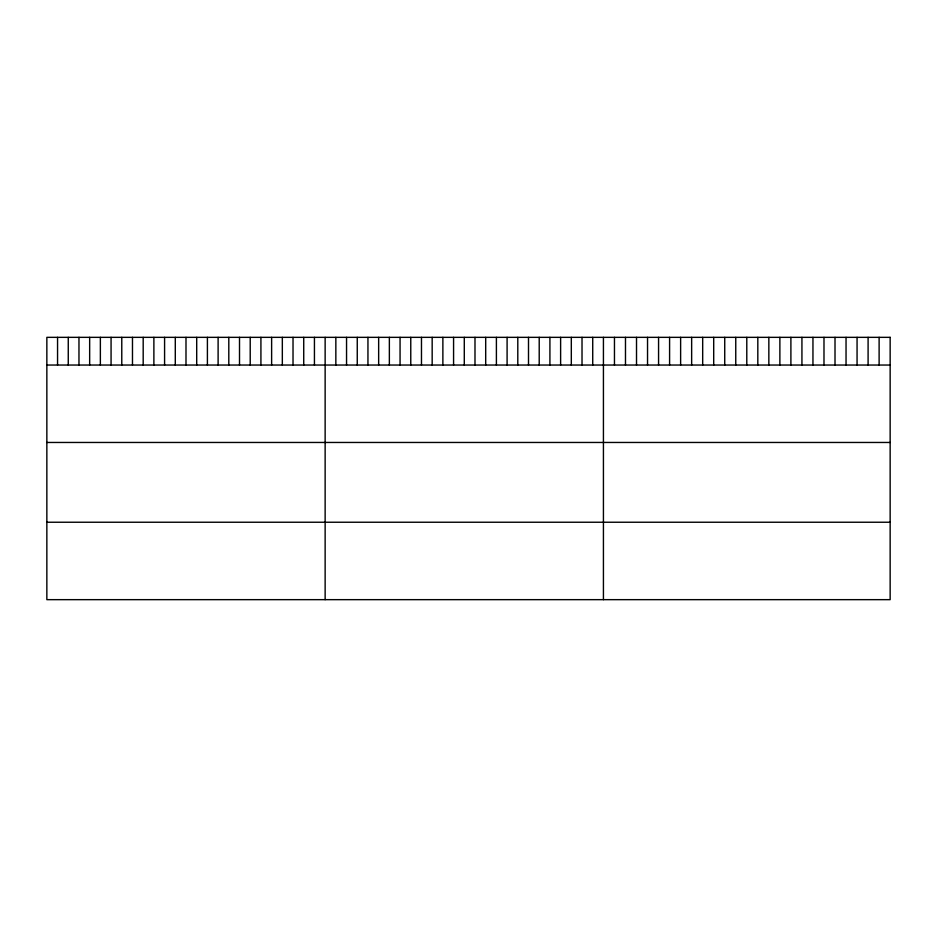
<?xml version="1.0" encoding="UTF-8"?>
<svg xmlns="http://www.w3.org/2000/svg" width="937" height="937" viewBox="0 0 937 937"><rect width="100%" height="100%" fill="white"/><g stroke="black" fill="none" stroke-linecap="round" stroke-linejoin="round"><path stroke-width="1.41" d="M46.85 365.043L890.15 365.043M46.85 442.463L890.15 442.463M46.85 522.237L890.15 522.237M879.117 337.343L879.117 365.043M868.095 337.343L868.095 365.043M857.062 337.343L857.062 365.043M846.041 337.343L846.041 365.043M835.008 337.343L835.008 365.043M823.986 337.343L823.986 365.043M812.953 337.343L812.953 365.043M801.931 337.343L801.931 365.043M790.898 337.343L790.898 365.043M779.877 337.343L779.877 365.043M768.844 337.343L768.844 365.043M757.822 337.343L757.822 365.043M746.789 337.343L746.789 365.043M735.756 337.343L735.756 365.043M724.734 337.343L724.734 365.043M713.701 337.343L713.701 365.043M702.68 337.343L702.68 365.043M691.647 337.343L691.647 365.043M680.625 337.343L680.625 365.043M669.592 337.343L669.592 365.043M658.57 337.343L658.57 365.043M647.537 337.343L647.537 365.043M636.516 337.343L636.516 365.043M625.483 337.343L625.483 365.043M614.461 337.343L614.461 365.043M603.428 337.343L603.428 599.657M592.723 337.343L592.723 365.043M582.018 337.343L582.018 365.043M571.312 337.343L571.312 365.043M560.619 337.343L560.619 365.043M549.914 337.343L549.914 365.043M539.208 337.343L539.208 365.043M528.503 337.343L528.503 365.043M517.798 337.343L517.798 365.043M507.093 337.343L507.093 365.043M496.399 337.343L496.399 365.043M485.694 337.343L485.694 365.043M474.989 337.343L474.989 365.043M464.283 337.343L464.283 365.043M453.578 337.343L453.578 365.043M442.873 337.343L442.873 365.043M432.168 337.343L432.168 365.043M421.474 337.343L421.474 365.043M410.769 337.343L410.769 365.043M400.064 337.343L400.064 365.043M389.359 337.343L389.359 365.043M378.653 337.343L378.653 365.043M367.948 337.343L367.948 365.043M357.255 337.343L357.255 365.043M346.549 337.343L346.549 365.043M335.844 337.343L335.844 365.043M325.139 337.343L325.139 599.657M314.434 337.343L314.434 365.043M303.729 337.343L303.729 365.043M293.023 337.343L293.023 365.043M282.33 337.343L282.33 365.043M271.625 337.343L271.625 365.043M260.919 337.343L260.919 365.043M250.214 337.343L250.214 365.043M239.509 337.343L239.509 365.043M228.804 337.343L228.804 365.043M218.11 337.343L218.11 365.043M207.405 337.343L207.405 365.043M196.7 337.343L196.7 365.043M185.994 337.343L185.994 365.043M175.289 337.343L175.289 365.043M164.584 337.343L164.584 365.043M153.879 337.343L153.879 365.043M143.185 337.343L143.185 365.043M132.48 337.343L132.48 365.043M121.775 337.343L121.775 365.043M111.07 337.343L111.07 365.043M100.364 337.343L100.364 365.043M89.659 337.343L89.659 365.043M78.966 337.343L78.966 365.043M68.26 337.343L68.26 365.043M57.555 337.343L57.555 365.043M890.15 337.343L46.85 337.343L46.85 599.657L890.15 599.657L890.15 337.343"/></g></svg>
